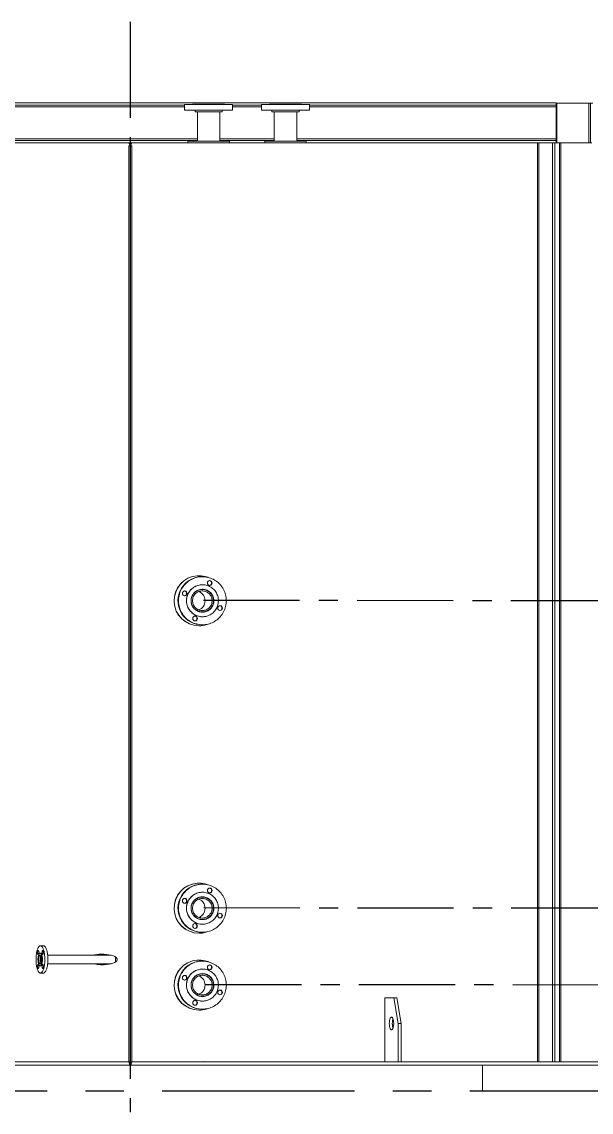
# Model space of a CAD drawing. Header units: inches. Extents: x 0 to 4731, y 0 to 1632.
# Drawn here: x 1636.5 to 1725.4, y 501.2 to 671.4 of the extents above; entities that cross this region are included whole.
import ezdxf

# ---------------------------------------------------------------- set-up
doc = ezdxf.new("R2010")
doc.units = ezdxf.units.IN
doc.header["$LTSCALE"] = 48
doc.header["$MEASUREMENT"] = 0
doc.linetypes.add('CENTER', pattern=[2, 1.25, -0.25, 0.25, -0.25])
doc.linetypes.add('PHANTOM2', pattern=[1.25, 0.625, -0.125, 0.125, -0.125, 0.125, -0.125])
for name, color, linetype, lineweight in [('AM_11', 92, 'PHANTOM2', 25), ('AM_7', 142, 'CENTER', 25), ('Equipment-AM_0', 7, 'Continuous', 50), ('Equipment-AM_7', 142, 'CENTER', 25)]:
    doc.layers.add(name, color=color, linetype=linetype, lineweight=lineweight)

msp = doc.modelspace()

# ---------------------------------------------------------------- linework, layer by layer
at = {"layer": 'AM_11'}
for p, q in [((1598.479229, 504.530171), (1708.479229, 504.530171)), ((1708.479229, 504.530171), (1785.479229, 504.530171))]:
    msp.add_line(p, q, dxfattribs=at)
at = {"layer": 'AM_7', "ltscale": 0.25}
for p, q in [((1664.905117, 581.123194), (1807.182423, 581.00788)), ((1664.952715, 533.12289), (1807.182423, 533.007576)), ((1665.184417, 521.145485), (1807.182423, 521.030171))]:
    msp.add_line(p, q, dxfattribs=at)
at = {"layer": 'Equipment-AM_0', "lineweight": 18}
for p, q in [((1582.832219, 658.730171), (1719.979229, 658.730171)), ((1719.979229, 658.365171), (1719.979229, 658.730171)), ((1719.979229, 658.717671), (1720.094229, 658.717671)), ((1720.094229, 658.717671), (1725.064229, 658.717671)), ((1720.094229, 658.717671), (1720.094229, 652.530171)), ((1725.064229, 658.717671), (1725.314229, 658.717671)), ((1725.064229, 658.717671), (1725.064229, 652.530171)), ((1725.314229, 658.717671), (1725.314229, 652.530171)), ((1725.314229, 658.717671), (1725.679229, 658.717671)), ((1582.832219, 658.365171), (1661.959343, 658.365171)), ((1582.832219, 658.115171), (1661.959343, 658.115171)), ((1661.959343, 658.467671), (1661.959343, 657.592671)), ((1669.459343, 658.467671), (1661.959343, 658.467671)), ((1669.459343, 657.592671), (1661.959343, 657.592671)), ((1663.209343, 658.530171), (1663.209343, 658.467671)), ((1668.209343, 658.530171), (1663.209343, 658.530171)), ((1663.584343, 657.592671), (1663.584343, 657.342671)), ((1667.834343, 657.342671), (1663.584343, 657.342671)), ((1663.959343, 657.342671), (1663.959343, 652.780171)), ((1667.459343, 652.780171), (1667.459343, 657.342671)), ((1667.834343, 657.342671), (1667.834343, 657.592671)), ((1668.209343, 658.467671), (1668.209343, 658.530171)), ((1669.459343, 657.592671), (1669.459343, 658.467671)), ((1669.459343, 658.365171), (1673.959343, 658.365171)), ((1669.459343, 658.115171), (1673.959343, 658.115171)), ((1673.959343, 658.467671), (1673.959343, 657.592671)), ((1674.020258, 658.467671), (1673.959343, 658.467671)), ((1674.020258, 657.592671), (1673.959343, 657.592671)), ((1681.459343, 658.467671), (1674.020258, 658.467671)), ((1681.459343, 657.592671), (1674.020258, 657.592671)), ((1675.209343, 658.530171), (1675.209343, 658.467671)), ((1675.249953, 658.530171), (1675.209343, 658.530171)), ((1680.209343, 658.530171), (1675.249953, 658.530171)), ((1675.584343, 657.592671), (1675.584343, 657.342671)), ((1675.618861, 657.342671), (1675.584343, 657.342671)), ((1679.834343, 657.342671), (1675.618861, 657.342671)), ((1675.959343, 657.342671), (1675.959343, 652.780171)), ((1679.459343, 652.780171), (1679.459343, 657.342671)), ((1679.834343, 657.342671), (1679.834343, 657.592671)), ((1680.209343, 658.467671), (1680.209343, 658.530171)), ((1681.459343, 657.592671), (1681.459343, 658.467671)), ((1681.459343, 658.365171), (1719.979229, 658.365171)), ((1681.459343, 658.115171), (1719.979229, 658.115171)), ((1719.979229, 658.115171), (1719.979229, 658.365171)), ((1719.979229, 653.145171), (1719.979229, 658.115171)), ((1582.832219, 653.145171), (1663.959343, 653.145171)), ((1582.832219, 652.895171), (1663.959343, 652.895171)), ((1587.161811, 652.530171), (1653.249116, 652.530171)), ((1653.249116, 652.530171), (1653.709343, 652.530171)), ((1653.447979, 652.030171), (1653.249116, 652.530171)), ((1653.249202, 652.030171), (1653.447979, 652.030171)), ((1653.249202, 652.030171), (1653.249202, 509.030171)), ((1653.447979, 652.030171), (1653.447979, 509.030171)), ((1653.709343, 652.530171), (1653.510479, 652.030171)), ((1653.510479, 652.030171), (1653.709257, 652.030171)), ((1653.510479, 652.030171), (1653.510479, 509.030171)), ((1653.709257, 509.030171), (1653.709257, 652.030171)), ((1653.709343, 652.530171), (1717.044088, 652.530171)), ((1662.459343, 652.780171), (1662.459343, 652.530171)), ((1662.459343, 652.780171), (1668.959343, 652.780171)), ((1667.459343, 653.145171), (1675.959343, 653.145171)), ((1667.459343, 652.895171), (1675.959343, 652.895171)), ((1668.959343, 652.530171), (1668.959343, 652.780171)), ((1674.459343, 652.780171), (1674.459343, 652.530171)), ((1674.459343, 652.780171), (1680.959343, 652.780171)), ((1679.459343, 653.145171), (1719.979229, 653.145171)), ((1679.459343, 652.895171), (1719.979229, 652.895171)), ((1680.959343, 652.530171), (1680.959343, 652.780171)), ((1717.044088, 509.030171), (1717.044088, 652.530171)), ((1717.25863, 652.530171), (1717.044088, 652.530171)), ((1717.25863, 509.030171), (1717.25863, 652.530171)), ((1719.386344, 652.530171), (1717.25863, 652.530171)), ((1719.386344, 509.030171), (1719.386344, 652.530171)), ((1719.735545, 652.530171), (1719.386344, 652.530171)), ((1719.735545, 509.030171), (1719.735545, 652.530171)), ((1720.473815, 652.530171), (1719.735545, 652.530171)), ((1719.979229, 652.895171), (1719.979229, 653.145171)), ((1719.979229, 652.530171), (1719.979229, 652.895171)), ((1720.473815, 509.030171), (1720.473815, 652.530171)), ((1720.688357, 652.530171), (1720.473815, 652.530171)), ((1720.688357, 509.030171), (1720.688357, 652.530171)), ((1725.558639, 652.530171), (1720.688357, 652.530171)), ((1664.163569, 584.935188), (1663.924579, 584.926874)), ((1663.924579, 584.926874), (1663.946913, 584.926874)), ((1664.221859, 584.93642), (1663.946913, 584.926874)), ((1664.18648, 584.936281), (1664.163397, 584.936281)), ((1664.739087, 584.780171), (1664.659028, 584.780171)), ((1664.721931, 582.780171), (1664.394535, 582.780171)), ((1664.500922, 582.780171), (1664.464213, 582.788287)), ((1664.525324, 582.780171), (1664.476819, 582.791003)), ((1664.744805, 583.530171), (1664.739087, 583.530171)), ((1664.394535, 579.280171), (1664.721931, 579.280171)), ((1664.465848, 579.274248), (1664.507557, 579.280171)), ((1664.476741, 579.272452), (1664.531262, 579.280171)), ((1664.187761, 577.12393), (1664.225064, 577.125154)), ((1664.187761, 577.12393), (1664.210618, 577.12393)), ((1664.210618, 577.12393), (1664.482304, 577.132826)), ((1664.225103, 577.124027), (1664.248034, 577.124027)), ((1664.659028, 577.280171), (1664.739087, 577.280171)), ((1664.739087, 578.530171), (1664.744805, 578.530171)), ((1664.162368, 536.935188), (1663.923377, 536.926874)), ((1663.923377, 536.926874), (1663.945712, 536.926874)), ((1664.220658, 536.93642), (1663.945712, 536.926874)), ((1664.185279, 536.936281), (1664.162196, 536.936281)), ((1664.739087, 536.780171), (1664.659028, 536.780171)), ((1664.721931, 534.780171), (1664.394535, 534.780171)), ((1664.499721, 534.780171), (1664.463605, 534.788156)), ((1664.524123, 534.780171), (1664.476207, 534.790871)), ((1664.744805, 535.530171), (1664.739087, 535.530171)), ((1664.394535, 531.280171), (1664.721931, 531.280171)), ((1664.465292, 531.274339), (1664.506356, 531.280171)), ((1664.476186, 531.272544), (1664.530061, 531.280171)), ((1664.739087, 530.530171), (1664.744805, 530.530171)), ((1664.18656, 529.12393), (1664.223862, 529.125154)), ((1664.18656, 529.12393), (1664.209416, 529.12393)), ((1664.209416, 529.12393), (1664.481103, 529.132826)), ((1664.223902, 529.124027), (1664.246833, 529.124027)), ((1664.659028, 529.280171), (1664.739087, 529.280171)), ((1639.449489, 526.030171), (1639.390394, 526.030171)), ((1639.922248, 527.155171), (1639.449489, 527.155171)), ((1650.509133, 525.687671), (1640.580131, 525.687671)), ((1640.580131, 524.372671), (1650.495571, 524.372671)), ((1664.164033, 524.935188), (1663.925043, 524.926874)), ((1663.925043, 524.926874), (1663.947377, 524.926874)), ((1664.222323, 524.93642), (1663.947377, 524.926874)), ((1664.186944, 524.936281), (1664.163861, 524.936281)), ((1664.739087, 524.780171), (1664.659028, 524.780171)), ((1639.390394, 524.030171), (1639.449489, 524.030171)), ((1639.449489, 522.905171), (1639.922248, 522.905171)), ((1664.721931, 522.780171), (1664.394535, 522.780171)), ((1664.501386, 522.780171), (1664.464448, 522.788338)), ((1664.525789, 522.780171), (1664.477055, 522.791054)), ((1664.744805, 523.530171), (1664.739087, 523.530171)), ((1664.394535, 519.280171), (1664.721931, 519.280171)), ((1664.466063, 519.274212), (1664.508021, 519.280171)), ((1664.476956, 519.272417), (1664.531726, 519.280171)), ((1664.739087, 518.530171), (1664.744805, 518.530171)), ((1693.233164, 519.030171), (1693.233164, 509.030171)), ((1694.602033, 519.030171), (1693.233164, 519.030171)), ((1695.286467, 515.030171), (1694.602033, 519.030171)), ((1694.602033, 519.030171), (1695.071843, 519.030171)), ((1695.756278, 515.030171), (1695.071843, 519.030171)), ((1664.188225, 517.12393), (1664.225528, 517.125154)), ((1664.188225, 517.12393), (1664.211082, 517.12393)), ((1664.211082, 517.12393), (1664.482769, 517.132826)), ((1664.225567, 517.124027), (1664.248498, 517.124027)), ((1664.659028, 517.280171), (1664.739087, 517.280171)), ((1695.286467, 515.030171), (1695.756278, 515.030171)), ((1695.286467, 509.030171), (1695.286467, 515.030171)), ((1695.756278, 509.030171), (1695.756278, 515.030171)), ((1557.354067, 509.030171), (1653.229229, 509.030171)), ((1653.229229, 509.030171), (1653.249202, 509.030171)), ((1653.229229, 509.030171), (1653.395896, 508.530171)), ((1653.447979, 509.030171), (1653.249202, 509.030171)), ((1653.709257, 509.030171), (1653.510479, 509.030171)), ((1653.562563, 508.530171), (1653.729229, 509.030171)), ((1653.709257, 509.030171), (1653.729229, 509.030171)), ((1653.729229, 509.030171), (1780.479229, 509.030171)), ((1664.846762, 509.123218), (1807.124068, 509.007903)), ((1598.479229, 508.530171), (1708.479229, 508.530171)), ((1708.479229, 508.530171), (1708.479229, 504.530171)), ((1708.479229, 508.530171), (1785.479229, 508.530171))]:
    msp.add_line(p, q, dxfattribs=at)
at = {"layer": 'Equipment-AM_0', "lineweight": 18, "flags": 128}
for points in [[(1661.289071, 582.465234), (1661.382608, 582.673777), (1661.488632, 582.876206), (1661.606747, 583.071768), (1661.736515, 583.259734), (1661.877453, 583.439407), (1662.029036, 583.610117), (1662.190701, 583.77123), (1662.361846, 583.922145), (1662.541835, 584.062303), (1662.729997, 584.19118), (1662.925633, 584.308299), (1663.128016, 584.413222), (1663.336392, 584.505561), (1663.549986, 584.584971), (1663.768003, 584.651156), (1663.989633, 584.703871), (1664.214051, 584.74292), (1664.440422, 584.768158), (1664.667904, 584.779489), (1664.895651, 584.776873), (1665.122816, 584.760319), (1665.348553, 584.729889), (1665.572023, 584.685695), (1665.792394, 584.627903), (1666.008847, 584.556727), (1666.220576, 584.472432), (1666.426794, 584.375331), (1666.626734, 584.265786), (1666.819651, 584.144204), (1667.004829, 584.011039), (1667.181578, 583.866784), (1667.349241, 583.711976), (1667.507193, 583.547192), (1667.654849, 583.373045), (1667.791657, 583.190182), (1667.91711, 582.999284), (1668.03074, 582.80106), (1668.132125, 582.596248), (1668.220887, 582.385611), (1668.296698, 582.169931), (1668.359273, 581.950012), (1668.408382, 581.72667), (1668.44384, 581.500738), (1668.465516, 581.273055), (1668.47333, 581.044468), (1668.467252, 580.815828), (1668.447305, 580.587986), (1668.413564, 580.361788), (1668.366153, 580.138077), (1668.305249, 579.917685), (1668.231078, 579.701431), (1668.143918, 579.49012), (1668.044091, 579.284538), (1667.931969, 579.08545), (1667.80797, 578.893597), (1667.672554, 578.709691), (1667.526225, 578.534418), (1667.369528, 578.36843), (1667.203046, 578.212343), (1667.027397, 578.066739), (1666.843236, 577.932159), (1666.651248, 577.809104), (1666.452145, 577.698031), (1666.246671, 577.599354), (1666.035588, 577.51344), (1665.819682, 577.440608), (1665.599756, 577.38113), (1665.376628, 577.335227), (1665.151128, 577.303069), (1664.924096, 577.284776), (1664.696376, 577.280416), (1664.468814, 577.290005), (1664.242258, 577.313509), (1664.01755, 577.350838), (1663.795526, 577.401855), (1663.577012, 577.466369), (1663.362822, 577.544141), (1663.153751, 577.634881), (1662.950577, 577.738252), (1662.754058, 577.853869), (1662.564922, 577.981302), (1662.383874, 578.120077), (1662.211589, 578.269678), (1662.048705, 578.429548), (1661.89583, 578.599092), (1661.753532, 578.77768), (1661.62234, 578.964648), (1661.502743, 579.159299), (1661.395186, 579.360911), (1661.300068, 579.568732), (1661.217743, 579.78199), (1661.148518, 579.999891), (1661.09265, 580.221624), (1661.050347, 580.446366), (1661.021766, 580.673279), (1661.007014, 580.90152), (1661.006146, 581.13024), (1661.019165, 581.358587), (1661.046021, 581.585713), (1661.086617, 581.810772), (1661.140799, 582.032927), (1661.208368, 582.251352), (1661.289071, 582.465234)], [(1664.23303, 584.936396), (1664.223225, 584.936419), (1664.221859, 584.93642)], [(1665.6348, 584.664929), (1665.580908, 584.688751), (1665.164457, 584.819292), (1664.85768, 584.883338), (1664.546198, 584.922509), (1664.23303, 584.936396)], [(1662.444795, 581.986879), (1662.522421, 582.156808), (1662.612476, 582.320436), (1662.714455, 582.476849), (1662.82779, 582.625171), (1662.951844, 582.764573), (1663.085926, 582.894276), (1663.229285, 583.013554), (1663.38112, 583.12174), (1663.54058, 583.218229), (1663.706776, 583.302482), (1663.878776, 583.374027), (1664.055619, 583.432464), (1664.236317, 583.477467), (1664.419858, 583.508783), (1664.605217, 583.526238), (1664.791356, 583.529734), (1664.977235, 583.519251), (1665.161814, 583.494848), (1665.344061, 583.456662), (1665.522957, 583.404906), (1665.697501, 583.33987), (1665.866717, 583.261916), (1666.029659, 583.171482), (1666.185415, 583.069073), (1666.333115, 582.955261), (1666.471933, 582.830684), (1666.601091, 582.696037), (1666.719869, 582.552074), (1666.827601, 582.3996), (1666.923686, 582.239468), (1667.007585, 582.072573), (1667.07883, 581.899848), (1667.137022, 581.722259), (1667.181836, 581.540801), (1667.213021, 581.356486), (1667.230402, 581.170347), (1667.233884, 580.983424), (1667.223445, 580.796762), (1667.199144, 580.611405), (1667.161119, 580.42839), (1667.10958, 580.248741), (1667.044816, 580.073462), (1666.96719, 579.903533), (1666.877135, 579.739905), (1666.775155, 579.583492), (1666.661821, 579.43517), (1666.537766, 579.295768), (1666.403684, 579.166065), (1666.260325, 579.046787), (1666.108491, 578.938601), (1665.94903, 578.842112), (1665.782835, 578.757859), (1665.610834, 578.686315), (1665.433991, 578.627877), (1665.253293, 578.582875), (1665.069752, 578.551559), (1664.884393, 578.534104), (1664.698254, 578.530608), (1664.512375, 578.54109), (1664.327796, 578.565493), (1664.145549, 578.603679), (1663.966654, 578.655435), (1663.79211, 578.720472), (1663.622894, 578.798425), (1663.459952, 578.888859), (1663.304195, 578.991269), (1663.156495, 579.10508), (1663.017678, 579.229658), (1662.888519, 579.364304), (1662.769741, 579.508267), (1662.662009, 579.660741), (1662.565925, 579.820873), (1662.482025, 579.987769), (1662.410781, 580.160494), (1662.352588, 580.338082), (1662.307775, 580.519541), (1662.27659, 580.703855), (1662.259208, 580.889995), (1662.255727, 581.076918), (1662.266166, 581.26358), (1662.290466, 581.448936), (1662.328492, 581.631951), (1662.380031, 581.8116), (1662.444795, 581.986879)], [(1663.102598, 581.713261), (1663.169142, 581.856337), (1663.248018, 581.992948), (1663.338609, 582.122024), (1663.440205, 582.242555), (1663.552011, 582.353597), (1663.673153, 582.454281), (1663.802682, 582.54382), (1663.939584, 582.621513), (1664.082788, 582.686751), (1664.231173, 582.739024), (1664.383578, 582.777923), (1664.53881, 582.803144), (1664.695655, 582.814488), (1664.852884, 582.811868), (1665.009267, 582.795304), (1665.16358, 582.764925), (1665.314616, 582.720969), (1665.461192, 582.663781), (1665.602162, 582.593807), (1665.736422, 582.511596), (1665.862921, 582.41779), (1665.980669, 582.313125), (1666.088745, 582.198419), (1666.186302, 582.074569), (1666.272579, 581.942546), (1666.346898, 581.803382), (1666.408678, 581.658167), (1666.457437, 581.508037), (1666.492792, 581.354167), (1666.514466, 581.197761), (1666.522291, 581.040043), (1666.516204, 580.882249), (1666.496254, 580.725612), (1666.462596, 580.571358), (1666.415494, 580.420696), (1666.355317, 580.274803), (1666.282535, 580.134822), (1666.197719, 580.001849), (1666.101531, 579.876923), (1665.994725, 579.761023), (1665.878137, 579.655056), (1665.75268, 579.559851), (1665.619334, 579.476154), (1665.479143, 579.404618), (1665.333206, 579.345805), (1665.182663, 579.300175), (1665.028694, 579.268083), (1664.872503, 579.249783), (1664.715312, 579.245416), (1664.558353, 579.255018), (1664.402852, 579.278513), (1664.250028, 579.315716), (1664.101076, 579.366338), (1663.957162, 579.429981), (1663.819413, 579.506148), (1663.688906, 579.594243), (1663.566662, 579.693576), (1663.45364, 579.803369), (1663.350722, 579.922764), (1663.258715, 580.050825), (1663.178339, 580.186552), (1663.110223, 580.32888), (1663.054899, 580.476698), (1663.012801, 580.628847), (1662.984258, 580.784137), (1662.969494, 580.941352), (1662.968625, 581.099263), (1662.981656, 581.256633), (1663.008486, 581.41223), (1663.048906, 581.564838), (1663.102598, 581.713261)], [(1662.979272, 581.030171), (1662.986287, 581.187039), (1663.007277, 581.342645), (1663.042072, 581.495735), (1663.090393, 581.645077), (1663.151849, 581.789467), (1663.225947, 581.927744), (1663.31209, 582.058795), (1663.409584, 582.181563), (1663.517644, 582.295062), (1663.635401, 582.398376), (1663.761905, 582.490674), (1663.896139, 582.571213), (1664.037022, 582.639344), (1664.18342, 582.69452), (1664.334153, 582.736295), (1664.488008, 582.764333), (1664.643747, 582.778409), (1664.800115, 582.778409), (1664.955854, 582.764333), (1665.109709, 582.736295), (1665.260443, 582.69452), (1665.40684, 582.639344), (1665.547723, 582.571213), (1665.681957, 582.490674), (1665.808462, 582.398376), (1665.926218, 582.295062), (1666.034278, 582.181563), (1666.131772, 582.058795), (1666.217915, 581.927744), (1666.292013, 581.789467), (1666.35347, 581.645077), (1666.40179, 581.495735), (1666.436585, 581.342645), (1666.457575, 581.187039), (1666.464591, 581.030171), (1666.457575, 580.873302), (1666.436585, 580.717696), (1666.40179, 580.564606), (1666.35347, 580.415265), (1666.292013, 580.270874), (1666.217915, 580.132597), (1666.131772, 580.001546), (1666.034278, 579.878778), (1665.926218, 579.76528), (1665.808462, 579.661966), (1665.681957, 579.569667), (1665.547723, 579.489129), (1665.40684, 579.420997), (1665.260443, 579.365822), (1665.109709, 579.324047), (1664.955854, 579.296009), (1664.800115, 579.281933), (1664.643747, 579.281933), (1664.488008, 579.296009), (1664.334153, 579.324047), (1664.18342, 579.365822), (1664.037022, 579.420997), (1663.896139, 579.489129), (1663.761905, 579.569667), (1663.635401, 579.661966), (1663.517644, 579.76528), (1663.409584, 579.878778), (1663.31209, 580.001546), (1663.225947, 580.132597), (1663.151849, 580.270874), (1663.090393, 580.415265), (1663.042072, 580.564606), (1663.007277, 580.717696), (1662.986287, 580.873302), (1662.979272, 581.030171)], [(1663.194366, 581.030171), (1663.201283, 581.175987), (1663.221971, 581.320482), (1663.256243, 581.462348), (1663.303788, 581.600301), (1663.364177, 581.73309), (1663.436861, 581.859514), (1663.521184, 581.978427), (1663.61638, 582.088752), (1663.721588, 582.189491), (1663.835856, 582.27973), (1663.958148, 582.358654), (1664.087358, 582.425546), (1664.222313, 582.479802), (1664.361794, 582.52093), (1664.504536, 582.548557), (1664.649247, 582.562433), (1664.794616, 582.562433), (1664.939326, 582.548557), (1665.082068, 582.52093), (1665.221549, 582.479802), (1665.356505, 582.425546), (1665.485714, 582.358654), (1665.608006, 582.27973), (1665.722274, 582.189491), (1665.827482, 582.088752), (1665.922679, 581.978427), (1666.007001, 581.859514), (1666.079686, 581.73309), (1666.140074, 581.600301), (1666.18762, 581.462348), (1666.221892, 581.320482), (1666.24258, 581.175987), (1666.249497, 581.030171), (1666.24258, 580.884355), (1666.221892, 580.739859), (1666.18762, 580.597993), (1666.140074, 580.46004), (1666.079686, 580.327251), (1666.007001, 580.200828), (1665.922679, 580.081915), (1665.827482, 579.971589), (1665.722274, 579.870851), (1665.608006, 579.780611), (1665.485714, 579.701688), (1665.356505, 579.634795), (1665.221549, 579.580539), (1665.082068, 579.539412), (1664.939326, 579.511785), (1664.794616, 579.497908), (1664.649247, 579.497908), (1664.504536, 579.511785), (1664.361794, 579.539412), (1664.222313, 579.580539), (1664.087358, 579.634795), (1663.958148, 579.701688), (1663.835856, 579.780611), (1663.721588, 579.870851), (1663.61638, 579.971589), (1663.521184, 580.081915), (1663.436861, 580.200828), (1663.364177, 580.327251), (1663.303788, 580.46004), (1663.256243, 580.597993), (1663.221971, 580.739859), (1663.201283, 580.884355), (1663.194366, 581.030171)], [(1661.289071, 534.465234), (1661.382608, 534.673777), (1661.488632, 534.876206), (1661.606747, 535.071768), (1661.736515, 535.259734), (1661.877453, 535.439407), (1662.029036, 535.610117), (1662.190701, 535.77123), (1662.361846, 535.922145), (1662.541835, 536.062303), (1662.729997, 536.19118), (1662.925633, 536.308299), (1663.128016, 536.413222), (1663.336392, 536.505561), (1663.549986, 536.584971), (1663.768003, 536.651156), (1663.989633, 536.703871), (1664.214051, 536.74292), (1664.440422, 536.768158), (1664.667904, 536.779489), (1664.895651, 536.776873), (1665.122816, 536.760319), (1665.348553, 536.729889), (1665.572023, 536.685695), (1665.792394, 536.627903), (1666.008847, 536.556727), (1666.220576, 536.472432), (1666.426794, 536.375331), (1666.626734, 536.265786), (1666.819651, 536.144204), (1667.004829, 536.011039), (1667.181578, 535.866784), (1667.349241, 535.711976), (1667.507193, 535.547192), (1667.654849, 535.373045), (1667.791657, 535.190182), (1667.91711, 534.999284), (1668.03074, 534.80106), (1668.132125, 534.596248), (1668.220887, 534.385611), (1668.296698, 534.169931), (1668.359273, 533.950012), (1668.408382, 533.72667), (1668.44384, 533.500738), (1668.465516, 533.273055), (1668.47333, 533.044468), (1668.467252, 532.815828), (1668.447305, 532.587986), (1668.413564, 532.361788), (1668.366153, 532.138077), (1668.305249, 531.917685), (1668.231078, 531.701431), (1668.143918, 531.49012), (1668.044091, 531.284538), (1667.931969, 531.08545), (1667.80797, 530.893597), (1667.672554, 530.709691), (1667.526225, 530.534418), (1667.369528, 530.36843), (1667.203046, 530.212343), (1667.027397, 530.066739), (1666.843236, 529.932159), (1666.651248, 529.809104), (1666.452145, 529.698031), (1666.246671, 529.599354), (1666.035588, 529.51344), (1665.819682, 529.440608), (1665.599756, 529.38113), (1665.376628, 529.335227), (1665.151128, 529.303069), (1664.924096, 529.284776), (1664.696376, 529.280416), (1664.468814, 529.290005), (1664.242258, 529.313509), (1664.01755, 529.350838), (1663.795526, 529.401855), (1663.577012, 529.466369), (1663.362822, 529.544141), (1663.153751, 529.634881), (1662.950577, 529.738252), (1662.754058, 529.853869), (1662.564922, 529.981302), (1662.383874, 530.120077), (1662.211589, 530.269678), (1662.048705, 530.429548), (1661.89583, 530.599092), (1661.753532, 530.77768), (1661.62234, 530.964648), (1661.502743, 531.159299), (1661.395186, 531.360911), (1661.300068, 531.568732), (1661.217743, 531.78199), (1661.148518, 531.999891), (1661.09265, 532.221624), (1661.050347, 532.446366), (1661.021766, 532.673279), (1661.007014, 532.90152), (1661.006146, 533.13024), (1661.019165, 533.358587), (1661.046021, 533.585713), (1661.086617, 533.810772), (1661.140799, 534.032927), (1661.208368, 534.251352), (1661.289071, 534.465234)], [(1664.231829, 536.936396), (1664.222024, 536.936419), (1664.220658, 536.93642)], [(1665.632401, 536.665458), (1665.579707, 536.688751), (1665.163256, 536.819292), (1664.856479, 536.883338), (1664.544997, 536.922509), (1664.231829, 536.936396)], [(1662.444795, 533.986879), (1662.522421, 534.156808), (1662.612476, 534.320436), (1662.714455, 534.476849), (1662.82779, 534.625171), (1662.951844, 534.764573), (1663.085926, 534.894276), (1663.229285, 535.013554), (1663.38112, 535.12174), (1663.54058, 535.218229), (1663.706776, 535.302482), (1663.878776, 535.374027), (1664.055619, 535.432464), (1664.236317, 535.477467), (1664.419858, 535.508783), (1664.605217, 535.526238), (1664.791356, 535.529734), (1664.977235, 535.519251), (1665.161814, 535.494848), (1665.344061, 535.456662), (1665.522957, 535.404906), (1665.697501, 535.33987), (1665.866717, 535.261916), (1666.029659, 535.171482), (1666.185415, 535.069073), (1666.333115, 534.955261), (1666.471933, 534.830684), (1666.601091, 534.696037), (1666.719869, 534.552074), (1666.827601, 534.3996), (1666.923686, 534.239468), (1667.007585, 534.072573), (1667.07883, 533.899848), (1667.137022, 533.722259), (1667.181836, 533.540801), (1667.213021, 533.356486), (1667.230402, 533.170347), (1667.233884, 532.983424), (1667.223445, 532.796762), (1667.199144, 532.611405), (1667.161119, 532.42839), (1667.10958, 532.248741), (1667.044816, 532.073462), (1666.96719, 531.903533), (1666.877135, 531.739905), (1666.775155, 531.583492), (1666.661821, 531.43517), (1666.537766, 531.295768), (1666.403684, 531.166065), (1666.260325, 531.046787), (1666.108491, 530.938601), (1665.94903, 530.842112), (1665.782835, 530.757859), (1665.610834, 530.686315), (1665.433991, 530.627877), (1665.253293, 530.582875), (1665.069752, 530.551559), (1664.884393, 530.534104), (1664.698254, 530.530608), (1664.512375, 530.54109), (1664.327796, 530.565493), (1664.145549, 530.603679), (1663.966654, 530.655435), (1663.79211, 530.720472), (1663.622894, 530.798425), (1663.459952, 530.888859), (1663.304195, 530.991269), (1663.156495, 531.10508), (1663.017678, 531.229658), (1662.888519, 531.364304), (1662.769741, 531.508267), (1662.662009, 531.660741), (1662.565925, 531.820873), (1662.482025, 531.987769), (1662.410781, 532.160494), (1662.352588, 532.338082), (1662.307775, 532.519541), (1662.27659, 532.703855), (1662.259208, 532.889995), (1662.255727, 533.076918), (1662.266166, 533.26358), (1662.290466, 533.448936), (1662.328492, 533.631951), (1662.380031, 533.8116), (1662.444795, 533.986879)], [(1663.102598, 533.713261), (1663.169142, 533.856337), (1663.248018, 533.992948), (1663.338609, 534.122024), (1663.440205, 534.242555), (1663.552011, 534.353597), (1663.673153, 534.454281), (1663.802682, 534.54382), (1663.939584, 534.621513), (1664.082788, 534.686751), (1664.231173, 534.739024), (1664.383578, 534.777923), (1664.53881, 534.803144), (1664.695655, 534.814488), (1664.852884, 534.811868), (1665.009267, 534.795304), (1665.16358, 534.764925), (1665.314616, 534.720969), (1665.461192, 534.663781), (1665.602162, 534.593807), (1665.736422, 534.511596), (1665.862921, 534.41779), (1665.980669, 534.313125), (1666.088745, 534.198419), (1666.186302, 534.074569), (1666.272579, 533.942546), (1666.346898, 533.803382), (1666.408678, 533.658167), (1666.457437, 533.508037), (1666.492792, 533.354167), (1666.514466, 533.197761), (1666.522291, 533.040043), (1666.516204, 532.882249), (1666.496254, 532.725612), (1666.462596, 532.571358), (1666.415494, 532.420696), (1666.355317, 532.274803), (1666.282535, 532.134822), (1666.197719, 532.001849), (1666.101531, 531.876923), (1665.994725, 531.761023), (1665.878137, 531.655056), (1665.75268, 531.559851), (1665.619334, 531.476154), (1665.479143, 531.404618), (1665.333206, 531.345805), (1665.182663, 531.300175), (1665.028694, 531.268083), (1664.872503, 531.249783), (1664.715312, 531.245416), (1664.558353, 531.255018), (1664.402852, 531.278513), (1664.250028, 531.315716), (1664.101076, 531.366338), (1663.957162, 531.429981), (1663.819413, 531.506148), (1663.688906, 531.594243), (1663.566662, 531.693576), (1663.45364, 531.803369), (1663.350722, 531.922764), (1663.258715, 532.050825), (1663.178339, 532.186552), (1663.110223, 532.32888), (1663.054899, 532.476698), (1663.012801, 532.628847), (1662.984258, 532.784137), (1662.969494, 532.941352), (1662.968625, 533.099263), (1662.981656, 533.256633), (1663.008486, 533.41223), (1663.048906, 533.564838), (1663.102598, 533.713261)], [(1662.979272, 533.030171), (1662.986287, 533.187039), (1663.007277, 533.342645), (1663.042072, 533.495735), (1663.090393, 533.645077), (1663.151849, 533.789467), (1663.225947, 533.927744), (1663.31209, 534.058795), (1663.409584, 534.181563), (1663.517644, 534.295062), (1663.635401, 534.398376), (1663.761905, 534.490674), (1663.896139, 534.571213), (1664.037022, 534.639344), (1664.18342, 534.69452), (1664.334153, 534.736295), (1664.488008, 534.764333), (1664.643747, 534.778409), (1664.800115, 534.778409), (1664.955854, 534.764333), (1665.109709, 534.736295), (1665.260443, 534.69452), (1665.40684, 534.639344), (1665.547723, 534.571213), (1665.681957, 534.490674), (1665.808462, 534.398376), (1665.926218, 534.295062), (1666.034278, 534.181563), (1666.131772, 534.058795), (1666.217915, 533.927744), (1666.292013, 533.789467), (1666.35347, 533.645077), (1666.40179, 533.495735), (1666.436585, 533.342645), (1666.457575, 533.187039), (1666.464591, 533.030171), (1666.457575, 532.873302), (1666.436585, 532.717696), (1666.40179, 532.564606), (1666.35347, 532.415265), (1666.292013, 532.270874), (1666.217915, 532.132597), (1666.131772, 532.001546), (1666.034278, 531.878778), (1665.926218, 531.76528), (1665.808462, 531.661966), (1665.681957, 531.569667), (1665.547723, 531.489129), (1665.40684, 531.420997), (1665.260443, 531.365822), (1665.109709, 531.324047), (1664.955854, 531.296009), (1664.800115, 531.281933), (1664.643747, 531.281933), (1664.488008, 531.296009), (1664.334153, 531.324047), (1664.18342, 531.365822), (1664.037022, 531.420997), (1663.896139, 531.489129), (1663.761905, 531.569667), (1663.635401, 531.661966), (1663.517644, 531.76528), (1663.409584, 531.878778), (1663.31209, 532.001546), (1663.225947, 532.132597), (1663.151849, 532.270874), (1663.090393, 532.415265), (1663.042072, 532.564606), (1663.007277, 532.717696), (1662.986287, 532.873302), (1662.979272, 533.030171)], [(1663.194366, 533.030171), (1663.201283, 533.175987), (1663.221971, 533.320482), (1663.256243, 533.462348), (1663.303788, 533.600301), (1663.364177, 533.73309), (1663.436861, 533.859514), (1663.521184, 533.978427), (1663.61638, 534.088752), (1663.721588, 534.189491), (1663.835856, 534.27973), (1663.958148, 534.358654), (1664.087358, 534.425546), (1664.222313, 534.479802), (1664.361794, 534.52093), (1664.504536, 534.548557), (1664.649247, 534.562433), (1664.794616, 534.562433), (1664.939326, 534.548557), (1665.082068, 534.52093), (1665.221549, 534.479802), (1665.356505, 534.425546), (1665.485714, 534.358654), (1665.608006, 534.27973), (1665.722274, 534.189491), (1665.827482, 534.088752), (1665.922679, 533.978427), (1666.007001, 533.859514), (1666.079686, 533.73309), (1666.140074, 533.600301), (1666.18762, 533.462348), (1666.221892, 533.320482), (1666.24258, 533.175987), (1666.249497, 533.030171), (1666.24258, 532.884355), (1666.221892, 532.739859), (1666.18762, 532.597993), (1666.140074, 532.46004), (1666.079686, 532.327251), (1666.007001, 532.200828), (1665.922679, 532.081915), (1665.827482, 531.971589), (1665.722274, 531.870851), (1665.608006, 531.780611), (1665.485714, 531.701688), (1665.356505, 531.634795), (1665.221549, 531.580539), (1665.082068, 531.539412), (1664.939326, 531.511785), (1664.794616, 531.497908), (1664.649247, 531.497908), (1664.504536, 531.511785), (1664.361794, 531.539412), (1664.222313, 531.580539), (1664.087358, 531.634795), (1663.958148, 531.701688), (1663.835856, 531.780611), (1663.721588, 531.870851), (1663.61638, 531.971589), (1663.521184, 532.081915), (1663.436861, 532.200828), (1663.364177, 532.327251), (1663.303788, 532.46004), (1663.256243, 532.597993), (1663.221971, 532.739859), (1663.201283, 532.884355), (1663.194366, 533.030171)], [(1638.96029, 523.527569), (1638.922512, 523.65335), (1638.888152, 523.788061), (1638.857432, 523.930828), (1638.830552, 524.080724), (1638.807686, 524.236778), (1638.788982, 524.397977), (1638.774562, 524.563276), (1638.76452, 524.731603), (1638.758919, 524.901866), (1638.757797, 525.072962), (1638.761161, 525.24378), (1638.768989, 525.413213), (1638.78123, 525.580161), (1638.797806, 525.743543), (1638.818607, 525.902298), (1638.8435, 526.055397), (1638.872324, 526.201847), (1638.90489, 526.340698), (1638.940988, 526.47105), (1638.980385, 526.592058), (1639.022823, 526.702936), (1639.068029, 526.802965), (1639.115708, 526.891497), (1639.165552, 526.967958), (1639.217238, 527.031851), (1639.27043, 527.082763), (1639.324783, 527.120363), (1639.379945, 527.144407), (1639.435558, 527.15474), (1639.491261, 527.151294), (1639.546693, 527.134091), (1639.601495, 527.103244), (1639.655311, 527.058953), (1639.707793, 527.001503), (1639.758599, 526.931269), (1639.8074, 526.848706), (1639.85388, 526.754349), (1639.897738, 526.648809), (1639.938688, 526.532773), (1639.976466, 526.406991), (1640.010827, 526.27228), (1640.041546, 526.129514), (1640.068426, 525.979617), (1640.091292, 525.823564), (1640.109996, 525.662365), (1640.124416, 525.497066), (1640.134459, 525.328738), (1640.140059, 525.158475), (1640.141181, 524.987379), (1640.137817, 524.816561), (1640.129989, 524.647129), (1640.117748, 524.48018), (1640.101173, 524.316799), (1640.080371, 524.158043), (1640.055478, 524.004944), (1640.026654, 523.858494), (1639.994088, 523.719643), (1639.95799, 523.589291), (1639.918594, 523.468284), (1639.876155, 523.357406), (1639.83095, 523.257376), (1639.78327, 523.168844), (1639.733426, 523.092384), (1639.68174, 523.02849), (1639.628548, 522.977578), (1639.574195, 522.939978), (1639.519033, 522.915934), (1639.463421, 522.905602), (1639.407717, 522.909048), (1639.352285, 522.92625), (1639.297483, 522.957097), (1639.243667, 523.001389), (1639.191186, 523.058838), (1639.140379, 523.129072), (1639.091578, 523.211635), (1639.045098, 523.305993), (1639.00124, 523.411532), (1638.96029, 523.527569)], [(1639.017843, 525.914054), (1639.004059, 525.966723), (1638.994284, 526.027261), (1638.988975, 526.092838), (1638.988379, 526.160387), (1638.992525, 526.226751), (1639.001219, 526.288826), (1639.014053, 526.343709), (1639.030429, 526.388834), (1639.04958, 526.422092), (1639.070611, 526.441926), (1639.092539, 526.44741), (1639.114337, 526.438288), (1639.134988, 526.414985), (1639.153525, 526.378592), (1639.169081, 526.330809), (1639.18093, 526.273872), (1639.188516, 526.210443), (1639.191486, 526.143487), (1639.189701, 526.076136), (1639.183243, 526.011538), (1639.172416, 525.952714), (1639.157724, 525.902415), (1639.139856, 525.862993), (1639.119647, 525.83629), (1639.098041, 525.823556), (1639.076049, 525.825386), (1639.054699, 525.841694), (1639.03499, 525.871718), (1639.017843, 525.914054)], [(1639.160183, 524.323064), (1639.134571, 524.411659), (1639.11255, 524.508936), (1639.094429, 524.613531), (1639.080464, 524.723974), (1639.070849, 524.838715), (1639.065719, 524.956144), (1639.065148, 525.074613), (1639.069142, 525.192457), (1639.077646, 525.308023), (1639.09054, 525.419689), (1639.107643, 525.525887), (1639.128716, 525.625126), (1639.153462, 525.716013), (1639.181534, 525.797272), (1639.212538, 525.867763), (1639.246039, 525.926497), (1639.281566, 525.972647), (1639.318621, 526.005567), (1639.356683, 526.024795), (1639.395219, 526.030061), (1639.433686, 526.02129), (1639.471547, 525.998606), (1639.508268, 525.962328), (1639.543334, 525.912964), (1639.576253, 525.851207), (1639.606563, 525.777925), (1639.633839, 525.694146), (1639.657697, 525.601046), (1639.677803, 525.499933), (1639.693875, 525.392225), (1639.705686, 525.279435), (1639.713071, 525.163145), (1639.715927, 525.044989), (1639.714212, 524.926625), (1639.707952, 524.809714), (1639.697235, 524.695898), (1639.682209, 524.586775), (1639.663088, 524.483876), (1639.640138, 524.388645), (1639.613683, 524.302421), (1639.584093, 524.226412), (1639.551784, 524.161686), (1639.517209, 524.109152), (1639.480854, 524.069547), (1639.443229, 524.043427), (1639.404863, 524.031159), (1639.366294, 524.032914), (1639.328062, 524.048669), (1639.290706, 524.078202), (1639.254749, 524.121099), (1639.220697, 524.176757), (1639.189026, 524.244395), (1639.160183, 524.323064)], [(1639.449489, 526.030171), (1639.454313, 526.030061), (1639.492781, 526.02129), (1639.530642, 525.998606), (1639.567362, 525.962328), (1639.602429, 525.912964), (1639.635348, 525.851207), (1639.665658, 525.777925), (1639.692934, 525.694146), (1639.716792, 525.601046), (1639.736898, 525.499933), (1639.75297, 525.392225), (1639.764781, 525.279435), (1639.772166, 525.163145), (1639.775021, 525.044989), (1639.773307, 524.926625), (1639.767047, 524.809714), (1639.756329, 524.695898), (1639.741304, 524.586775), (1639.722183, 524.483876), (1639.699233, 524.388645), (1639.672778, 524.302421), (1639.643188, 524.226412), (1639.610878, 524.161686), (1639.576304, 524.109152), (1639.539949, 524.069547), (1639.502324, 524.043427), (1639.463958, 524.031159), (1639.449489, 524.030171)], [(1639.737253, 525.914054), (1639.72347, 525.966723), (1639.713695, 526.027261), (1639.708386, 526.092838), (1639.70779, 526.160387), (1639.711936, 526.226751), (1639.720629, 526.288826), (1639.733464, 526.343709), (1639.74984, 526.388834), (1639.768991, 526.422092), (1639.790022, 526.441926), (1639.81195, 526.44741), (1639.833748, 526.438288), (1639.854399, 526.414985), (1639.872936, 526.378592), (1639.888492, 526.330809), (1639.900341, 526.273872), (1639.907927, 526.210443), (1639.910897, 526.143487), (1639.909112, 526.076136), (1639.902654, 526.011538), (1639.891827, 525.952714), (1639.877135, 525.902415), (1639.859267, 525.862993), (1639.839057, 525.83629), (1639.817452, 525.823556), (1639.79546, 525.825386), (1639.77411, 525.841694), (1639.754401, 525.871718), (1639.737253, 525.914054)], [(1639.922248, 527.155171), (1639.96402, 527.151294), (1640.019453, 527.134091), (1640.074254, 527.103244), (1640.128071, 527.058953), (1640.180552, 527.001503), (1640.231358, 526.931269), (1640.280159, 526.848706), (1640.32664, 526.754349), (1640.370497, 526.648809), (1640.411448, 526.532773), (1640.449226, 526.406991), (1640.483586, 526.27228), (1640.514306, 526.129514), (1640.541186, 525.979617), (1640.564052, 525.823564), (1640.582755, 525.662365), (1640.597175, 525.497066), (1640.607218, 525.328738), (1640.612818, 525.158475), (1640.61394, 524.987379), (1640.610576, 524.816561), (1640.602748, 524.647129), (1640.590507, 524.48018), (1640.573932, 524.316799), (1640.55313, 524.158043), (1640.528237, 524.004944), (1640.499414, 523.858494), (1640.466847, 523.719643), (1640.430749, 523.589291), (1640.391353, 523.468284), (1640.348914, 523.357406), (1640.303709, 523.257376), (1640.256029, 523.168844), (1640.206185, 523.092384), (1640.1545, 523.02849), (1640.101308, 522.977578), (1640.046955, 522.939978), (1639.991793, 522.915934), (1639.93618, 522.905602), (1639.922248, 522.905171)], [(1639.23385, 524.549338), (1639.213165, 524.622662), (1639.196088, 524.704281), (1639.182966, 524.792535), (1639.174067, 524.885626), (1639.169572, 524.98166), (1639.169572, 525.078681), (1639.174067, 525.174715), (1639.182966, 525.267806), (1639.196088, 525.35606), (1639.213165, 525.437679), (1639.23385, 525.511003), (1639.257722, 525.574539), (1639.284295, 525.626992), (1639.313028, 525.667296), (1639.343335, 525.694631), (1639.374601, 525.708438), (1639.406188, 525.708438), (1639.437453, 525.694631), (1639.467761, 525.667296), (1639.496493, 525.626992), (1639.523066, 525.574539), (1639.546938, 525.511003), (1639.567623, 525.437679), (1639.5847, 525.35606), (1639.597822, 525.267806), (1639.606721, 525.174715), (1639.611216, 525.078681), (1639.611216, 524.98166), (1639.606721, 524.885626), (1639.597822, 524.792535), (1639.5847, 524.704281), (1639.567623, 524.622662), (1639.546938, 524.549338), (1639.523066, 524.485803), (1639.496493, 524.433349), (1639.467761, 524.393045), (1639.437453, 524.365711), (1639.406188, 524.351903), (1639.374601, 524.351903), (1639.343335, 524.365711), (1639.313028, 524.393045), (1639.284295, 524.433349), (1639.257722, 524.485803), (1639.23385, 524.549338)], [(1639.412713, 525.030171), (1639.414994, 525.125903), (1639.421789, 525.219596), (1639.432953, 525.309251), (1639.448247, 525.392958), (1639.467347, 525.468933), (1639.489845, 525.535556), (1639.515261, 525.591408), (1639.515331, 525.59154)], [(1639.515331, 524.468801), (1639.515261, 524.468933), (1639.489845, 524.524785), (1639.467347, 524.591409), (1639.448247, 524.667383), (1639.432953, 524.75109), (1639.421789, 524.840746), (1639.414994, 524.934438), (1639.412713, 525.030171)], [(1639.456013, 525.030171), (1639.458342, 525.116501), (1639.465266, 525.200476), (1639.476594, 525.279805), (1639.49202, 525.352325), (1639.511121, 525.416058), (1639.533377, 525.469265), (1639.550577, 525.499558)], [(1639.550577, 524.560783), (1639.533377, 524.591077), (1639.511121, 524.644283), (1639.49202, 524.708016), (1639.476594, 524.780536), (1639.465266, 524.859866), (1639.458342, 524.943841), (1639.456013, 525.030171)], [(1651.447255, 525.030171), (1651.427254, 524.923884), (1651.358331, 524.807574), (1651.277698, 524.725271), (1651.183807, 524.653756), (1651.04528, 524.571832), (1650.899299, 524.503681), (1650.587379, 524.394231), (1650.160166, 524.293901), (1649.725343, 524.232714), (1649.275275, 524.202967), (1648.824281, 524.205407), (1648.32672, 524.246813), (1648.077687, 524.285067), (1647.831236, 524.33714), (1647.706254, 524.372671)], [(1647.714257, 525.687671), (1647.884046, 525.735974), (1648.239586, 525.801602), (1648.608681, 525.842361), (1648.979733, 525.859351), (1649.360594, 525.854178), (1649.740479, 525.826056), (1650.124492, 525.772696), (1650.50306, 525.689654), (1650.855994, 525.574413), (1651.044482, 525.488798), (1651.223221, 525.378703), (1651.342508, 525.271381), (1651.391069, 525.207683), (1651.428222, 525.133863), (1651.447255, 525.030171)], [(1661.289071, 522.465234), (1661.382608, 522.673777), (1661.488632, 522.876206), (1661.606747, 523.071768), (1661.736515, 523.259734), (1661.877453, 523.439407), (1662.029036, 523.610117), (1662.190701, 523.77123), (1662.361846, 523.922145), (1662.541835, 524.062303), (1662.729997, 524.19118), (1662.925633, 524.308299), (1663.128016, 524.413222), (1663.336392, 524.505561), (1663.549986, 524.584971), (1663.768003, 524.651156), (1663.989633, 524.703871), (1664.214051, 524.74292), (1664.440422, 524.768158), (1664.667904, 524.779489), (1664.895651, 524.776873), (1665.122816, 524.760319), (1665.348553, 524.729889), (1665.572023, 524.685695), (1665.792394, 524.627903), (1666.008847, 524.556727), (1666.220576, 524.472432), (1666.426794, 524.375331), (1666.626734, 524.265786), (1666.819651, 524.144204), (1667.004829, 524.011039), (1667.181578, 523.866784), (1667.349241, 523.711976), (1667.507193, 523.547192), (1667.654849, 523.373045), (1667.791657, 523.190182), (1667.91711, 522.999284), (1668.03074, 522.80106), (1668.132125, 522.596248), (1668.220887, 522.385611), (1668.296698, 522.169931), (1668.359273, 521.950012), (1668.408382, 521.72667), (1668.44384, 521.500738), (1668.465516, 521.273055), (1668.47333, 521.044468), (1668.467252, 520.815828), (1668.447305, 520.587986), (1668.413564, 520.361788), (1668.366153, 520.138077), (1668.305249, 519.917685), (1668.231078, 519.701431), (1668.143918, 519.49012), (1668.044091, 519.284538), (1667.931969, 519.08545), (1667.80797, 518.893597), (1667.672554, 518.709691), (1667.526225, 518.534418), (1667.369528, 518.36843), (1667.203046, 518.212343), (1667.027397, 518.066739), (1666.843236, 517.932159), (1666.651248, 517.809104), (1666.452145, 517.698031), (1666.246671, 517.599354), (1666.035588, 517.51344), (1665.819682, 517.440608), (1665.599756, 517.38113), (1665.376628, 517.335227), (1665.151128, 517.303069), (1664.924096, 517.284776), (1664.696376, 517.280416), (1664.468814, 517.290005), (1664.242258, 517.313509), (1664.01755, 517.350838), (1663.795526, 517.401855), (1663.577012, 517.466369), (1663.362822, 517.544141), (1663.153751, 517.634881), (1662.950577, 517.738252), (1662.754058, 517.853869), (1662.564922, 517.981302), (1662.383874, 518.120077), (1662.211589, 518.269678), (1662.048705, 518.429548), (1661.89583, 518.599092), (1661.753532, 518.77768), (1661.62234, 518.964648), (1661.502743, 519.159299), (1661.395186, 519.360911), (1661.300068, 519.568732), (1661.217743, 519.78199), (1661.148518, 519.999891), (1661.09265, 520.221624), (1661.050347, 520.446366), (1661.021766, 520.673279), (1661.007014, 520.90152), (1661.006146, 521.13024), (1661.019165, 521.358587), (1661.046021, 521.585713), (1661.086617, 521.810772), (1661.140799, 522.032927), (1661.208368, 522.251352), (1661.289071, 522.465234)], [(1664.233494, 524.936396), (1664.223689, 524.936419), (1664.222323, 524.93642)], [(1665.635727, 524.664724), (1665.581372, 524.688751), (1665.164921, 524.819292), (1664.858144, 524.883338), (1664.546662, 524.922509), (1664.233494, 524.936396)], [(1639.017843, 523.704345), (1639.004059, 523.757014), (1638.994284, 523.817552), (1638.988975, 523.883129), (1638.988379, 523.950678), (1638.992525, 524.017042), (1639.001219, 524.079117), (1639.014053, 524.134), (1639.030429, 524.179125), (1639.04958, 524.212383), (1639.070611, 524.232217), (1639.092539, 524.237702), (1639.114337, 524.228579), (1639.134988, 524.205276), (1639.153525, 524.168883), (1639.169081, 524.121101), (1639.18093, 524.064164), (1639.188516, 524.000734), (1639.191486, 523.933779), (1639.189701, 523.866427), (1639.183243, 523.801829), (1639.172416, 523.743006), (1639.157724, 523.692706), (1639.139856, 523.653284), (1639.119647, 523.626581), (1639.098041, 523.613847), (1639.076049, 523.615677), (1639.054699, 523.631985), (1639.03499, 523.662009), (1639.017843, 523.704345)], [(1639.737253, 523.704345), (1639.72347, 523.757014), (1639.713695, 523.817552), (1639.708386, 523.883129), (1639.70779, 523.950678), (1639.711936, 524.017042), (1639.720629, 524.079117), (1639.733464, 524.134), (1639.74984, 524.179125), (1639.768991, 524.212383), (1639.790022, 524.232217), (1639.81195, 524.237702), (1639.833748, 524.228579), (1639.854399, 524.205276), (1639.872936, 524.168883), (1639.888492, 524.121101), (1639.900341, 524.064164), (1639.907927, 524.000734), (1639.910897, 523.933779), (1639.909112, 523.866427), (1639.902654, 523.801829), (1639.891827, 523.743006), (1639.877135, 523.692706), (1639.859267, 523.653284), (1639.839057, 523.626581), (1639.817452, 523.613847), (1639.79546, 523.615677), (1639.77411, 523.631985), (1639.754401, 523.662009), (1639.737253, 523.704345)], [(1662.444795, 521.986879), (1662.522421, 522.156808), (1662.612476, 522.320436), (1662.714455, 522.476849), (1662.82779, 522.625171), (1662.951844, 522.764573), (1663.085926, 522.894276), (1663.229285, 523.013554), (1663.38112, 523.12174), (1663.54058, 523.218229), (1663.706776, 523.302482), (1663.878776, 523.374027), (1664.055619, 523.432464), (1664.236317, 523.477467), (1664.419858, 523.508783), (1664.605217, 523.526238), (1664.791356, 523.529734), (1664.977235, 523.519251), (1665.161814, 523.494848), (1665.344061, 523.456662), (1665.522957, 523.404906), (1665.697501, 523.33987), (1665.866717, 523.261916), (1666.029659, 523.171482), (1666.185415, 523.069073), (1666.333115, 522.955261), (1666.471933, 522.830684), (1666.601091, 522.696037), (1666.719869, 522.552074), (1666.827601, 522.3996), (1666.923686, 522.239468), (1667.007585, 522.072573), (1667.07883, 521.899848), (1667.137022, 521.722259), (1667.181836, 521.540801), (1667.213021, 521.356486), (1667.230402, 521.170347), (1667.233884, 520.983424), (1667.223445, 520.796762), (1667.199144, 520.611405), (1667.161119, 520.42839), (1667.10958, 520.248741), (1667.044816, 520.073462), (1666.96719, 519.903533), (1666.877135, 519.739905), (1666.775155, 519.583492), (1666.661821, 519.43517), (1666.537766, 519.295768), (1666.403684, 519.166065), (1666.260325, 519.046787), (1666.108491, 518.938601), (1665.94903, 518.842112), (1665.782835, 518.757859), (1665.610834, 518.686315), (1665.433991, 518.627877), (1665.253293, 518.582875), (1665.069752, 518.551559), (1664.884393, 518.534104), (1664.698254, 518.530608), (1664.512375, 518.54109), (1664.327796, 518.565493), (1664.145549, 518.603679), (1663.966654, 518.655435), (1663.79211, 518.720472), (1663.622894, 518.798425), (1663.459952, 518.888859), (1663.304195, 518.991269), (1663.156495, 519.10508), (1663.017678, 519.229658), (1662.888519, 519.364304), (1662.769741, 519.508267), (1662.662009, 519.660741), (1662.565925, 519.820873), (1662.482025, 519.987769), (1662.410781, 520.160494), (1662.352588, 520.338082), (1662.307775, 520.519541), (1662.27659, 520.703855), (1662.259208, 520.889995), (1662.255727, 521.076918), (1662.266166, 521.26358), (1662.290466, 521.448936), (1662.328492, 521.631951), (1662.380031, 521.8116), (1662.444795, 521.986879)], [(1663.102598, 521.713261), (1663.169142, 521.856337), (1663.248018, 521.992948), (1663.338609, 522.122024), (1663.440205, 522.242555), (1663.552011, 522.353597), (1663.673153, 522.454281), (1663.802682, 522.54382), (1663.939584, 522.621513), (1664.082788, 522.686751), (1664.231173, 522.739024), (1664.383578, 522.777923), (1664.53881, 522.803144), (1664.695655, 522.814488), (1664.852884, 522.811868), (1665.009267, 522.795304), (1665.16358, 522.764925), (1665.314616, 522.720969), (1665.461192, 522.663781), (1665.602162, 522.593807), (1665.736422, 522.511596), (1665.862921, 522.41779), (1665.980669, 522.313125), (1666.088745, 522.198419), (1666.186302, 522.074569), (1666.272579, 521.942546), (1666.346898, 521.803382), (1666.408678, 521.658167), (1666.457437, 521.508037), (1666.492792, 521.354167), (1666.514466, 521.197761), (1666.522291, 521.040043), (1666.516204, 520.882249), (1666.496254, 520.725612), (1666.462596, 520.571358), (1666.415494, 520.420696), (1666.355317, 520.274803), (1666.282535, 520.134822), (1666.197719, 520.001849), (1666.101531, 519.876923), (1665.994725, 519.761023), (1665.878137, 519.655056), (1665.75268, 519.559851), (1665.619334, 519.476154), (1665.479143, 519.404618), (1665.333206, 519.345805), (1665.182663, 519.300175), (1665.028694, 519.268083), (1664.872503, 519.249783), (1664.715312, 519.245416), (1664.558353, 519.255018), (1664.402852, 519.278513), (1664.250028, 519.315716), (1664.101076, 519.366338), (1663.957162, 519.429981), (1663.819413, 519.506148), (1663.688906, 519.594243), (1663.566662, 519.693576), (1663.45364, 519.803369), (1663.350722, 519.922764), (1663.258715, 520.050825), (1663.178339, 520.186552), (1663.110223, 520.32888), (1663.054899, 520.476698), (1663.012801, 520.628847), (1662.984258, 520.784137), (1662.969494, 520.941352), (1662.968625, 521.099263), (1662.981656, 521.256633), (1663.008486, 521.41223), (1663.048906, 521.564838), (1663.102598, 521.713261)], [(1662.979272, 521.030171), (1662.986287, 521.187039), (1663.007277, 521.342645), (1663.042072, 521.495735), (1663.090393, 521.645077), (1663.151849, 521.789467), (1663.225947, 521.927744), (1663.31209, 522.058795), (1663.409584, 522.181563), (1663.517644, 522.295062), (1663.635401, 522.398376), (1663.761905, 522.490674), (1663.896139, 522.571213), (1664.037022, 522.639344), (1664.18342, 522.69452), (1664.334153, 522.736295), (1664.488008, 522.764333), (1664.643747, 522.778409), (1664.800115, 522.778409), (1664.955854, 522.764333), (1665.109709, 522.736295), (1665.260443, 522.69452), (1665.40684, 522.639344), (1665.547723, 522.571213), (1665.681957, 522.490674), (1665.808462, 522.398376), (1665.926218, 522.295062), (1666.034278, 522.181563), (1666.131772, 522.058795), (1666.217915, 521.927744), (1666.292013, 521.789467), (1666.35347, 521.645077), (1666.40179, 521.495735), (1666.436585, 521.342645), (1666.457575, 521.187039), (1666.464591, 521.030171), (1666.457575, 520.873302), (1666.436585, 520.717696), (1666.40179, 520.564606), (1666.35347, 520.415265), (1666.292013, 520.270874), (1666.217915, 520.132597), (1666.131772, 520.001546), (1666.034278, 519.878778), (1665.926218, 519.76528), (1665.808462, 519.661966), (1665.681957, 519.569667), (1665.547723, 519.489129), (1665.40684, 519.420997), (1665.260443, 519.365822), (1665.109709, 519.324047), (1664.955854, 519.296009), (1664.800115, 519.281933), (1664.643747, 519.281933), (1664.488008, 519.296009), (1664.334153, 519.324047), (1664.18342, 519.365822), (1664.037022, 519.420997), (1663.896139, 519.489129), (1663.761905, 519.569667), (1663.635401, 519.661966), (1663.517644, 519.76528), (1663.409584, 519.878778), (1663.31209, 520.001546), (1663.225947, 520.132597), (1663.151849, 520.270874), (1663.090393, 520.415265), (1663.042072, 520.564606), (1663.007277, 520.717696), (1662.986287, 520.873302), (1662.979272, 521.030171)], [(1663.194366, 521.030171), (1663.201283, 521.175987), (1663.221971, 521.320482), (1663.256243, 521.462348), (1663.303788, 521.600301), (1663.364177, 521.73309), (1663.436861, 521.859514), (1663.521184, 521.978427), (1663.61638, 522.088752), (1663.721588, 522.189491), (1663.835856, 522.27973), (1663.958148, 522.358654), (1664.087358, 522.425546), (1664.222313, 522.479802), (1664.361794, 522.52093), (1664.504536, 522.548557), (1664.649247, 522.562433), (1664.794616, 522.562433), (1664.939326, 522.548557), (1665.082068, 522.52093), (1665.221549, 522.479802), (1665.356505, 522.425546), (1665.485714, 522.358654), (1665.608006, 522.27973), (1665.722274, 522.189491), (1665.827482, 522.088752), (1665.922679, 521.978427), (1666.007001, 521.859514), (1666.079686, 521.73309), (1666.140074, 521.600301), (1666.18762, 521.462348), (1666.221892, 521.320482), (1666.24258, 521.175987), (1666.249497, 521.030171), (1666.24258, 520.884355), (1666.221892, 520.739859), (1666.18762, 520.597993), (1666.140074, 520.46004), (1666.079686, 520.327251), (1666.007001, 520.200828), (1665.922679, 520.081915), (1665.827482, 519.971589), (1665.722274, 519.870851), (1665.608006, 519.780611), (1665.485714, 519.701688), (1665.356505, 519.634795), (1665.221549, 519.580539), (1665.082068, 519.539412), (1664.939326, 519.511785), (1664.794616, 519.497908), (1664.649247, 519.497908), (1664.504536, 519.511785), (1664.361794, 519.539412), (1664.222313, 519.580539), (1664.087358, 519.634795), (1663.958148, 519.701688), (1663.835856, 519.780611), (1663.721588, 519.870851), (1663.61638, 519.971589), (1663.521184, 520.081915), (1663.436861, 520.200828), (1663.364177, 520.327251), (1663.303788, 520.46004), (1663.256243, 520.597993), (1663.221971, 520.739859), (1663.201283, 520.884355), (1663.194366, 521.030171)], [(1694.602033, 515.030171), (1694.599631, 515.148444), (1694.592459, 515.265057), (1694.580617, 515.378372), (1694.564272, 515.4868), (1694.543653, 515.588817), (1694.519049, 515.682993), (1694.490806, 515.768004), (1694.459321, 515.842658), (1694.425035, 515.905906), (1694.38843, 515.95686), (1694.35002, 515.994806), (1694.310343, 516.019211), (1694.269957, 516.029732), (1694.229428, 516.026221), (1694.189326, 516.008727), (1694.150214, 515.977497), (1694.11264, 515.932969), (1694.077132, 515.875767), (1694.044189, 515.806695), (1694.014272, 515.726722), (1693.987803, 515.636971), (1693.965152, 515.538702), (1693.946637, 515.433294), (1693.932519, 515.322227), (1693.922995, 515.207061), (1693.9182, 515.089411), (1693.9182, 514.97093), (1693.922995, 514.85328), (1693.932519, 514.738114), (1693.946637, 514.627047), (1693.965152, 514.52164), (1693.987803, 514.423371), (1694.014272, 514.33362), (1694.044189, 514.253647), (1694.077132, 514.184575), (1694.11264, 514.127373), (1694.150214, 514.082844), (1694.189326, 514.051614), (1694.229428, 514.034121), (1694.269957, 514.03061), (1694.310343, 514.04113), (1694.35002, 514.065535), (1694.38843, 514.103481), (1694.425035, 514.154436), (1694.459321, 514.217684), (1694.490806, 514.292337), (1694.519049, 514.377349), (1694.543653, 514.471524), (1694.564272, 514.573541), (1694.580617, 514.681969), (1694.592459, 514.795285), (1694.599631, 514.911898), (1694.602033, 515.030171)], [(1694.494721, 515.757375), (1694.484083, 515.726722), (1694.457613, 515.636971), (1694.434962, 515.538702), (1694.416448, 515.433294), (1694.402329, 515.322227), (1694.392805, 515.207061), (1694.38801, 515.089411), (1694.38801, 514.97093), (1694.392805, 514.85328), (1694.402329, 514.738114), (1694.416448, 514.627047), (1694.434962, 514.52164), (1694.457613, 514.423371), (1694.484083, 514.33362), (1694.494721, 514.302967)]]:
    msp.add_lwpolyline(points, dxfattribs=at)
at = {"layer": 'Equipment-AM_0', "lineweight": 18}
for centre in [(1665.883434, 583.80238), (1661.980186, 582.178792), (1667.500212, 579.882691), (1663.596964, 578.259103), (1665.883434, 535.80238), (1661.980186, 534.178792), (1667.500212, 531.882691), (1663.596964, 530.259103), (1661.980186, 522.178792), (1665.883434, 523.80238), (1667.500212, 519.882691), (1663.596964, 518.259103)]:
    msp.add_circle(centre, 0.374467, dxfattribs=at)
for centre, radius, start, end in [((1664.212759, 581.030684), 3.906833, 94.23016124, 269.63338252), ((1664.229372, 581.030492), 3.906607, 94.14626201, 269.7249417), ((1664.662897, 581.046107), 3.734065, 90.05937503, 157.66330733), ((1665.800825, 583.801809), 0.375138, 276.34632844, 83.65367156), ((1664.670733, 581.02827), 3.748117, 157.45661876, 269.82105679), ((1661.897577, 582.178221), 0.375138, 276.34632848, 83.65367152), ((1664.741724, 581.040709), 2.489463, 90.06070149, 157.66198087), ((1663.616132, 581.030171), 1.535997, 291.25474379, 68.74525621), ((1664.636, 581.043759), 1.771416, 64.65803181, 88.2375992), ((1664.747055, 581.029012), 2.498855, 157.46037146, 269.81730409), ((1664.635967, 581.016718), 1.771552, 271.76332211, 295.34104691), ((1667.417603, 579.88212), 0.375138, 276.34632845, 83.65367155), ((1663.514355, 578.258532), 0.375138, 276.34632844, 83.65367156), ((1664.27261, 580.663), 3.536397, 273.39940132, 292.28187229), ((1664.211558, 533.030684), 3.906833, 94.23016124, 269.63338252), ((1664.228171, 533.030492), 3.906607, 94.14626201, 269.7249417), ((1664.662897, 533.046107), 3.734065, 90.05937503, 157.66330733), ((1665.800825, 535.801809), 0.375138, 276.34632841, 83.65367159), ((1664.670733, 533.02827), 3.748117, 157.45661876, 269.82105679), ((1661.897577, 534.178221), 0.375138, 276.34632841, 83.65367158), ((1664.741724, 533.040709), 2.489463, 90.06070149, 157.66198087), ((1663.616132, 533.030171), 1.535997, 291.25474379, 68.74525621), ((1664.636, 533.043759), 1.771416, 64.65803236, 88.23759918), ((1664.747055, 533.029012), 2.498855, 157.46037146, 269.81730409), ((1664.635967, 533.016718), 1.771552, 271.76332212, 295.34104652), ((1667.417603, 531.88212), 0.375138, 276.34632841, 83.65367159), ((1663.514355, 530.258532), 0.375138, 276.34632841, 83.65367159), ((1664.272016, 532.659529), 3.532896, 273.39292435, 292.24833574), ((1650.0109, 527.817824), 3.590303, 253.65239475, 265.89503478), ((1650.017246, 522.269047), 3.566149, 94.33050897, 106.53792578), ((1649.41687, 525.030154), 1.771694, 346.83525008, 13.17911764), ((1664.213223, 521.030684), 3.906833, 94.23016124, 269.63338252), ((1664.229836, 521.030492), 3.906607, 94.14626201, 269.7249417), ((1664.662897, 521.046107), 3.734065, 90.05937503, 157.66330733), ((1661.897577, 522.178221), 0.375138, 276.34632841, 83.65367159), ((1664.741724, 521.040709), 2.489463, 90.06070149, 157.66198087), ((1664.636, 521.043759), 1.771416, 64.65803179, 88.23759919), ((1665.800825, 523.801809), 0.375138, 276.34632842, 83.65367158), ((1664.670733, 521.02827), 3.748117, 157.45661876, 269.82105679), ((1664.747055, 521.029012), 2.498855, 157.46037146, 269.81730409), ((1663.616132, 521.030171), 1.535997, 291.25474379, 68.74525621), ((1664.635967, 521.016718), 1.771552, 271.76332212, 295.34104701), ((1667.417603, 519.88212), 0.375138, 276.34632841, 83.65367159), ((1663.514355, 518.258532), 0.375138, 276.34632842, 83.65367158), ((1664.272839, 520.664351), 3.537759, 273.4019092, 292.29477392)]:
    msp.add_arc(centre, radius, start, end, dxfattribs=at)
at = {"layer": 'Equipment-AM_7', "ltscale": 0.25}
msp.add_line((1653.479229, 671.400654), (1653.479229, 501.190441), dxfattribs=at)

doc.saveas('drawing.dxf')
